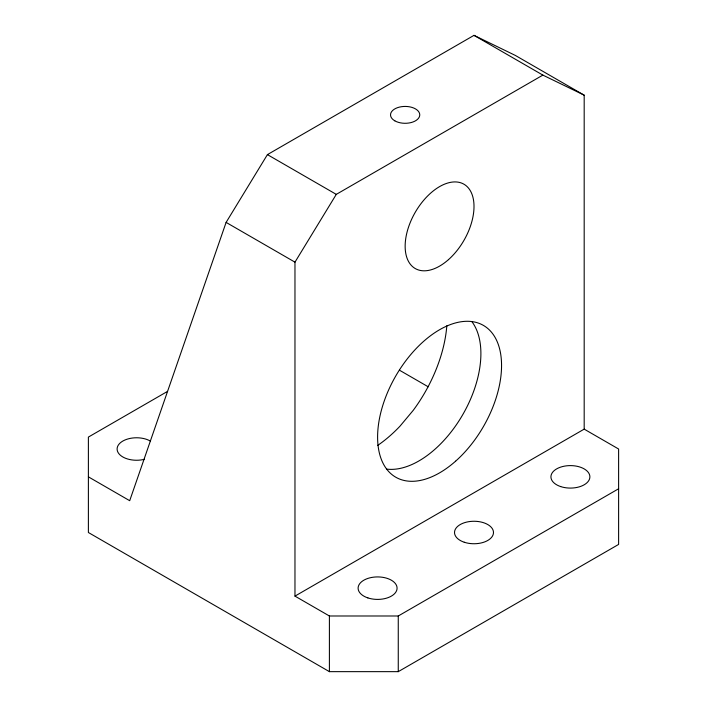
<?xml version="1.0" encoding="UTF-8"?>
<svg xmlns="http://www.w3.org/2000/svg" width="707" height="707" viewBox="0 0 707 707"><rect width="100%" height="100%" fill="white"/><g stroke="black" fill="none" stroke-linecap="round" stroke-linejoin="round"><path stroke-width="1.06" d="M584.185 95.171L542.87 75.11L336.285 194.372L294.969 262.156L294.969 596.116L584.185 429.131L584.185 95.171L515.323 55.42L474.008 35.35L267.423 154.621L226.107 222.396L129.699 500.697L88.384 476.845M167.559 391.378L88.384 437.085L88.384 532.504L329.4 671.65L398.262 671.65L618.616 544.425L618.616 449.016L584.185 429.131M294.969 596.116L329.4 615.991L398.262 615.991L618.616 488.767M474.008 35.35L542.87 75.11M267.423 154.621L336.285 194.372M226.107 222.396L294.969 262.156M399.552 370.247L428.195 386.782M398.262 615.991L398.262 671.65M329.4 615.991L329.4 671.65M471.755 321.473A87.641 50.604 -60 0 1 462.74 414.682A87.641 50.604 -60 0 1 386.526 469.086M446.824 325.75A108.1 62.41 -60 0 1 413.18 410.413L399.968 426.197A108.1 62.41 -60 0 1 377.768 445.357M144.511 459.285A19.478 11.241 0 0 1 119.89 454.804A19.478 11.241 0 0 1 124.6 440.152A19.478 11.241 0 0 1 150.361 441.062M560.678 486.584A19.478 11.241 0 0 0 589.885 476.845A19.478 11.241 0 0 0 560.678 467.106A19.478 11.241 0 0 0 560.678 486.584M367.861 597.901A19.478 11.241 0 0 0 397.078 588.162A19.478 11.241 0 0 0 367.861 578.423A19.478 11.241 0 0 0 367.861 597.901M464.269 542.242A19.478 11.241 0 0 0 493.486 532.504A19.478 11.241 0 0 0 464.269 522.765A19.478 11.241 0 0 0 464.269 542.242M394.815 120.826A14.608 8.431 0 0 0 419.26 117.044A14.608 8.431 0 0 0 401.364 106.713A14.608 8.431 0 0 0 394.815 120.826M455.617 461.167A87.641 50.604 -60 0 0 483.402 325.397A87.641 50.604 -60 0 0 379.712 417.342A87.641 50.604 -60 0 0 455.617 461.167M448.485 259.628A48.695 28.112 -60 0 0 463.925 184.2A48.695 28.112 -60 0 0 406.322 235.281A48.695 28.112 -60 0 0 448.485 259.628"/></g></svg>
